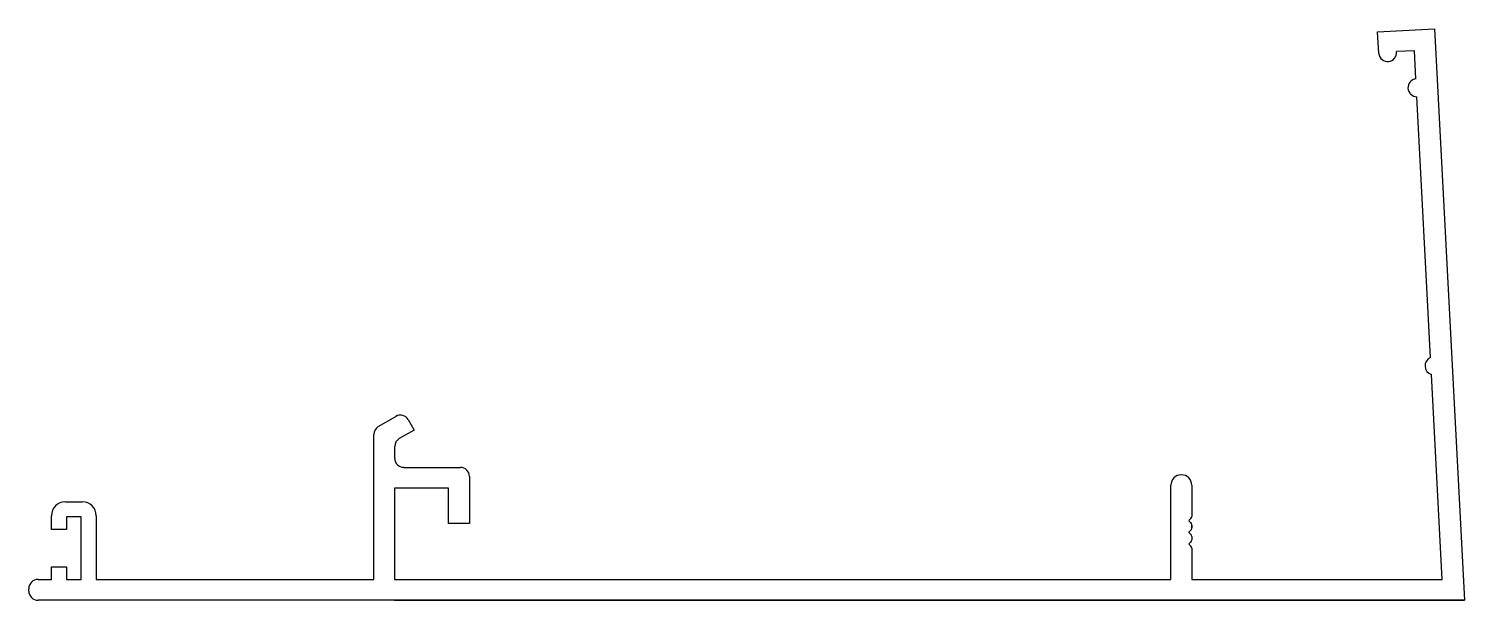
# Model space of a CAD drawing. Header units: inches. Extents: x -67 to 55, y 4 to 53.
import ezdxf

# ---------------------------------------------------------------- set-up
doc = ezdxf.new("R2010")
doc.units = ezdxf.units.IN
doc.header["$MEASUREMENT"] = 0

msp = doc.modelspace()

# ---------------------------------------------------------------- linework, layer by layer
at = {"color": 4}
for p, q in [((47.5, 52.38), (52.32, 52.63)), ((52.32, 52.63), (54.87, 4.03)), ((47.6, 50.52), (47.5, 52.38)), ((50.64, 50.76), (49.11, 50.68)), ((50.76, 48.37), (50.64, 50.76)), ((52, 24.68), (50.84, 46.85)), ((52.99, 5.81), (52.08, 23.24)), ((-37.46, 18.8), (-35.96, 19.67)), ((-34.42, 18.51), (-35.69, 17.78)), ((-34.92, 19.39), (-34.42, 18.51)), ((-37.84, 5.81), (-37.84, 18.14)), ((-36.07, 17.12), (-36.07, 16.1)), ((-35.3, 15.33), (-30.48, 15.33)), ((-31.49, 13.56), (-36.07, 13.56)), ((-36.07, 13.56), (-36.07, 5.81)), ((-31.49, 10.56), (-31.49, 13.56)), ((-29.72, 14.57), (-29.72, 10.56)), ((29.92, 5.81), (29.92, 13.81)), ((31.7, 13.81), (31.7, 11.16)), ((-64.06, 12.41), (-62.63, 12.41)), ((-65.25, 10.05), (-65.25, 11.22)), ((-62.71, 11.14), (-63.98, 11.14)), ((-63.98, 11.14), (-63.98, 10.05)), ((-62.71, 5.81), (-62.71, 11.14)), ((-61.44, 11.22), (-61.44, 11.14)), ((-61.44, 11.14), (-61.44, 5.81)), ((31.63, 10.99), (31.46, 10.82)), ((31.7, 11.16), (31.7, 11.16)), ((-63.98, 10.05), (-65.25, 10.05)), ((-29.72, 10.56), (-31.49, 10.56)), ((31.46, 10.8), (31.63, 10.63)), ((31.63, 9.99), (31.46, 9.82)), ((31.46, 9.8), (31.63, 9.63)), ((31.7, 10.46), (31.7, 10.16)), ((31.7, 10.16), (31.7, 10.46)), ((31.7, 10.46), (31.7, 10.16)), ((31.7, 10.16), (31.7, 10.46)), ((31.7, 10.46), (31.7, 10.16)), ((31.63, 8.99), (31.46, 8.82)), ((31.46, 8.8), (31.63, 8.63)), ((31.7, 9.46), (31.7, 9.16)), ((31.7, 8.46), (31.7, 8.46)), ((31.7, 8.46), (31.7, 8.46)), ((31.7, 8.46), (31.7, 5.81)), ((-65.25, 5.81), (-65.25, 6.88)), ((-65.25, 6.88), (-63.98, 6.88)), ((-63.98, 6.88), (-63.98, 5.81)), ((-67.18, 4.82), (-67.18, 5.02)), ((-66.39, 5.81), (-65.25, 5.81)), ((-63.98, 5.81), (-62.71, 5.81)), ((-61.44, 5.81), (-37.84, 5.81)), ((-36.07, 5.81), (29.92, 5.81)), ((31.7, 5.81), (52.99, 5.81)), ((54.87, 4.03), (-66.39, 4.03)), ((-36.07, 4.03), (54.87, 4.03))]:
    msp.add_line(p, q, dxfattribs=at)
at = {"color": 3}
for p, q in [((30.81, 14.7), (30.81, 14.7)), ((-67.18, 4.92), (-67.18, 4.92))]:
    msp.add_line(p, q, dxfattribs=at)
at = {"color": 4}
for centre, radius, start, end in [((48.35, 50.6), 0.762, 186, 6), ((50.84, 47.61), 0.762, 96, 270), ((52.29, 23.97), 0.762, 112.4435, 253.5565), ((-35.58, 19.01), 0.762, 30, 120), ((-37.08, 18.14), 0.762, 120, 180), ((-35.3, 17.12), 0.762, 120, 180), ((-35.3, 16.1), 0.762, 180, 270), ((-30.48, 14.57), 0.762, 0, 90), ((30.81, 13.81), 0.889, 90, 180), ((30.81, 13.81), 0.889, 0, 90), ((-64.06, 11.22), 1.19, 90, 180), ((-62.63, 11.22), 1.19, 360, 90), ((31.45, 11.16), 0.25, 315, 360), ((31.46, 10.81), 0.008, 135, 225), ((31.46, 9.81), 0.008, 135, 225), ((31.45, 10.46), 0.25, 0, 45), ((31.45, 10.16), 0.25, 315, 360), ((31.46, 8.81), 0.008, 135, 225), ((31.45, 9.46), 0.25, 360, 45), ((31.45, 9.16), 0.25, 315, 360), ((31.45, 8.46), 0.25, 0, 45), ((-66.39, 5.02), 0.787, 90, 180), ((-66.39, 4.82), 0.787, 180, 270)]:
    msp.add_arc(centre, radius, start, end, dxfattribs=at)

doc.saveas('drawing.dxf')
